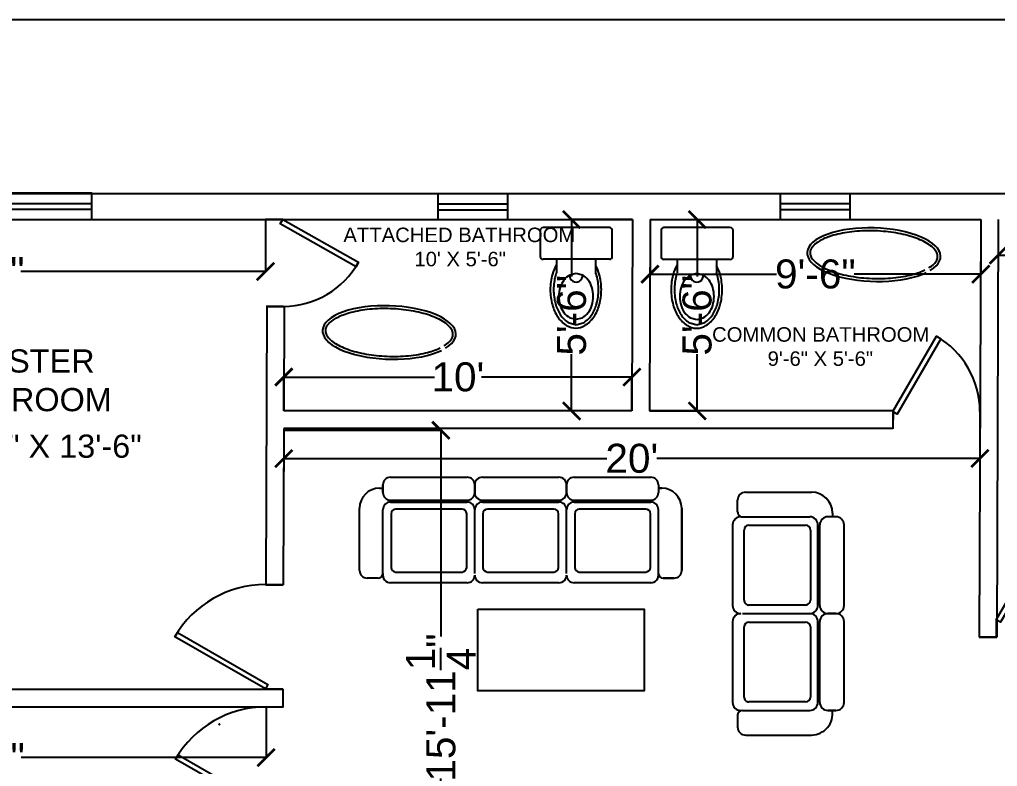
# Model space of a CAD drawing. Header units: inches. Extents: x -403 to 458, y -406 to 125.
# Drawn here: x -205.7 to 131.4, y -135.6 to 122 of the extents above; entities that cross this region are included whole.
import ezdxf

# ---------------------------------------------------------------- set-up
doc = ezdxf.new("R2010")
doc.units = ezdxf.units.IN
doc.header["$MEASUREMENT"] = 0
for name, color, linetype in [('1)walls', 7, 'Continuous'), ('2)doors', 220, 'Continuous'), ('3)windows', 70, 'Continuous'), ('4)dimensions', 141, 'Continuous'), ('5)furniture', 160, 'Continuous'), ('6)text', 50, 'Continuous')]:
    doc.layers.add(name, color=color, linetype=linetype)
doc.styles.add('DIM_FONT', font='SIMPLEX.shx', dxfattribs={"width": 0.8})
doc.styles.get("Standard").update_dxf_attribs({"font": 'arial.ttf'})
doc.dimstyles.get("Standard").update_dxf_attribs({"dimtxt": 10, "dimasz": 6, "dimexe": 0.18, "dimexo": 0.0625, "dimgap": 0.09, "dimtad": 0, "dimzin": 0, "dimdsep": 46, "dimlunit": 4, "dimtxsty": 'Standard', "dimblk": 'ARCHTICK', "dimcen": 0.09, "dimadec": 0, "dimazin": 0, "dimtfac": 1, "dimtofl": 0, "dimtmove": 0, "dimatfit": 3, "dimfxl": 1, "dimtolj": 1, "dimtzin": 0, "dimarcsym": 0})

# ---------------------------------------------------------------- blocks, each defined once
blk = doc.blocks.new('window 6')
at = {"layer": '2)doors'}
for p, q in [((-42.34, 10.5), (29.66, 10.5)), ((-42.34, 8.5), (29.66, 8.5))]:
    blk.add_line(p, q, dxfattribs=at)
at = {"layer": '3)windows'}
blk.add_lwpolyline([(-42.34, 5), (29.66, 5), (29.66, 14), (-42.34, 14)], close=True, dxfattribs=at)
blk = doc.blocks.new('ventilator')
at = {"layer": '2)doors'}
for p, q in [((-12, 5.5), (12, 5.5)), ((-12, 3.5), (12, 3.5))]:
    blk.add_line(p, q, dxfattribs=at)
at = {"layer": '3)windows'}
for p, q in [((-12, 0), (-12, 9)), ((12, 0), (12, 9))]:
    blk.add_line(p, q, dxfattribs=at)
blk = doc.blocks.new('*U11')
for p, q in [((0, 0), (0, -6)), ((36, 0), (36, -6))]:
    blk.add_line(p, q)
blk.add_lwpolyline([(0, 0), (18, 31.18), (19.52, 30.3), (1.52, -0.88)], close=True)
blk.add_arc((0, 0), 36, 0, 60)
blk = doc.blocks.new('*U12')
for p, q in [((0, 0), (0, -6)), ((30, 0), (30, -6))]:
    blk.add_line(p, q)
blk.add_lwpolyline([(0, 0), (15, 25.98), (16.52, 25.11), (1.52, -0.88)], close=True)
blk.add_arc((0, 0), 30, 0, 60)
blk = doc.blocks.new('*U13')
for p, q in [((0, 0), (0, -6)), ((30, 0), (30, -6))]:
    blk.add_line(p, q)
blk.add_lwpolyline([(0, 0), (15, 25.98), (16.52, 25.11), (1.52, -0.88)], close=True)
blk.add_arc((0, 0), 30, 0, 60)
blk = doc.blocks.new('*U7')
for p, q in [((0, 0), (0, -6)), ((36, 0), (36, -6))]:
    blk.add_line(p, q)
blk.add_lwpolyline([(0, 0), (18, 31.18), (19.52, 30.3), (1.52, -0.88)], close=True)
blk.add_arc((0, 0), 36, 0, 60)
blk = doc.blocks.new('_ArchTick')
at = {"color": 0, "linetype": 'ByBlock', "const_width": 0.15}
blk.add_lwpolyline([(-0.5, -0.5), (0.5, 0.5)], dxfattribs=at)
blk = doc.blocks.new('*D27')
at = {"layer": '4)dimensions', "color": 0, "lineweight": -2, "transparency": 16777216}
for p, q in [((-330.33, 52.98), (-330.33, 34.97)), ((-120.93, 52.99), (-120.93, 34.97)), ((-330.33, 35.15), (-246.07, 35.15)), ((-120.93, 35.15), (-205.19, 35.15))]:
    blk.add_line(p, q, dxfattribs=at)
at = {"layer": 'Defpoints', "color": 0, "transparency": 16777216}
for p in [(-330.33, 53.04), (-120.93, 53.05), (-120.93, 35.15)]:
    blk.add_point(p, dxfattribs=at)
at = {"layer": '4)dimensions', "color": 0, "lineweight": -2, "transparency": 16777216, "xscale": 6, "yscale": 6, "zscale": 6, "rotation": 180}
blk.add_blockref('_ArchTick', (-330.33, 35.15), dxfattribs=at)
at = {"layer": '4)dimensions', "color": 0, "lineweight": -2, "transparency": 16777216, "xscale": 6, "yscale": 6, "zscale": 6}
blk.add_blockref('_ArchTick', (-120.93, 35.15), dxfattribs=at)
at = {"layer": '4)dimensions', "color": 0, "transparency": 16777216, "insert": (-225.63, 35.15), "char_height": 10, "attachment_point": 5}
blk.add_mtext('\\A1;17\'-5{\\H1x;\\S1/2;}"', dxfattribs=at)
blk = doc.blocks.new('*D28')
at = {"layer": '4)dimensions', "color": 0, "lineweight": -2, "transparency": 16777216}
for p, q in [((5.57, 53.04), (-15.56, 53.04)), ((-15.38, 53.04), (-15.38, 33.42)), ((-15.38, -12.96), (-15.38, 6.66)), ((5.33, -12.96), (-15.56, -12.96))]:
    blk.add_line(p, q, dxfattribs=at)
at = {"layer": 'Defpoints', "color": 0, "transparency": 16777216}
for p in [(5.63, 53.04), (-15.38, -12.96), (5.4, -12.96)]:
    blk.add_point(p, dxfattribs=at)
at = {"layer": '4)dimensions', "color": 0, "lineweight": -2, "transparency": 16777216, "xscale": 6, "yscale": 6, "zscale": 6}
for p, rotation in [((-15.38, 53.04), 90), ((-15.38, -12.96), 270)]:
    blk.add_blockref('_ArchTick', p, dxfattribs=dict(at, rotation=rotation))
at = {"layer": '4)dimensions', "color": 0, "transparency": 16777216, "insert": (-15.38, 20.04), "char_height": 10, "attachment_point": 5, "rotation": 90}
blk.add_mtext('\\A1;5\'-6"', dxfattribs=at)
blk = doc.blocks.new('*D29')
at = {"layer": '4)dimensions', "color": 0, "lineweight": -2, "transparency": 16777216}
for p, q in [((-114.6, -12.89), (-114.6, -1.08)), ((-114.6, -1.26), (-62.71, -1.26)), ((5.4, -1.26), (-46.5, -1.26)), ((5.4, -12.89), (5.4, -1.08))]:
    blk.add_line(p, q, dxfattribs=at)
at = {"layer": 'Defpoints', "color": 0, "transparency": 16777216}
for p in [(5.4, -1.26), (-114.6, -12.96), (5.4, -12.96)]:
    blk.add_point(p, dxfattribs=at)
at = {"layer": '4)dimensions', "color": 0, "lineweight": -2, "transparency": 16777216, "xscale": 6, "yscale": 6, "zscale": 6, "rotation": 180}
blk.add_blockref('_ArchTick', (-114.6, -1.26), dxfattribs=at)
at = {"layer": '4)dimensions', "color": 0, "lineweight": -2, "transparency": 16777216, "xscale": 6, "yscale": 6, "zscale": 6}
blk.add_blockref('_ArchTick', (5.4, -1.26), dxfattribs=at)
at = {"layer": '4)dimensions', "color": 0, "transparency": 16777216, "insert": (-54.6, -1.26), "char_height": 10, "attachment_point": 5}
blk.add_mtext("\\A1;10'", dxfattribs=at)
blk = doc.blocks.new('*D30')
at = {"layer": '4)dimensions', "color": 0, "lineweight": -2, "transparency": 16777216}
for p, q in [((11.63, 52.98), (11.63, 34.05)), ((125.63, 52.98), (125.63, 34.05)), ((11.63, 34.23), (55.25, 34.23)), ((125.63, 34.23), (82.01, 34.23))]:
    blk.add_line(p, q, dxfattribs=at)
at = {"layer": 'Defpoints', "color": 0, "transparency": 16777216}
for p in [(11.63, 53.04), (125.63, 53.04), (125.63, 34.23)]:
    blk.add_point(p, dxfattribs=at)
at = {"layer": '4)dimensions', "color": 0, "lineweight": -2, "transparency": 16777216, "xscale": 6, "yscale": 6, "zscale": 6, "rotation": 180}
blk.add_blockref('_ArchTick', (11.63, 34.23), dxfattribs=at)
at = {"layer": '4)dimensions', "color": 0, "lineweight": -2, "transparency": 16777216, "xscale": 6, "yscale": 6, "zscale": 6}
blk.add_blockref('_ArchTick', (125.63, 34.23), dxfattribs=at)
at = {"layer": '4)dimensions', "color": 0, "transparency": 16777216, "insert": (68.63, 34.23), "char_height": 10, "attachment_point": 5}
blk.add_mtext('\\A1;9\'-6"', dxfattribs=at)
blk = doc.blocks.new('*D31')
at = {"layer": '4)dimensions', "color": 0, "lineweight": -2, "transparency": 16777216}
for p, q in [((11.69, 53.04), (28.07, 53.04)), ((27.89, 53.04), (27.89, 33.42)), ((27.89, -12.96), (27.89, 6.66)), ((11.46, -12.96), (28.07, -12.96))]:
    blk.add_line(p, q, dxfattribs=at)
at = {"layer": 'Defpoints', "color": 0, "transparency": 16777216}
for p in [(11.63, 53.04), (11.4, -12.96), (27.89, -12.96)]:
    blk.add_point(p, dxfattribs=at)
at = {"layer": '4)dimensions', "color": 0, "lineweight": -2, "transparency": 16777216, "xscale": 6, "yscale": 6, "zscale": 6}
for p, rotation in [((27.89, 53.04), 90), ((27.89, -12.96), 270)]:
    blk.add_blockref('_ArchTick', p, dxfattribs=dict(at, rotation=rotation))
at = {"layer": '4)dimensions', "color": 0, "transparency": 16777216, "insert": (27.89, 20.04), "char_height": 10, "attachment_point": 5, "rotation": 90}
blk.add_mtext('\\A1;5\'-6"', dxfattribs=at)
blk = doc.blocks.new('*D32')
at = {"layer": '4)dimensions', "color": 0, "lineweight": -2, "transparency": 16777216}
for p, q in [((-114.56, -19.64), (-60.29, -19.64)), ((-60.47, -19.64), (-60.47, -90.78)), ((-60.47, -210.87), (-60.47, -139.73)), ((-115.24, -210.87), (-60.29, -210.87))]:
    blk.add_line(p, q, dxfattribs=at)
at = {"layer": 'Defpoints', "color": 0, "transparency": 16777216}
for p in [(-114.62, -19.64), (-115.3, -210.87), (-60.47, -210.87)]:
    blk.add_point(p, dxfattribs=at)
at = {"layer": '4)dimensions', "color": 0, "lineweight": -2, "transparency": 16777216, "xscale": 6, "yscale": 6, "zscale": 6}
for p, rotation in [((-60.47, -19.64), 90), ((-60.47, -210.87), 270)]:
    blk.add_blockref('_ArchTick', p, dxfattribs=dict(at, rotation=rotation))
at = {"layer": '4)dimensions', "color": 0, "transparency": 16777216, "insert": (-60.47, -115.25), "char_height": 10, "attachment_point": 5, "rotation": 90}
blk.add_mtext('\\A1;15\'-11{\\H1x;\\S1/4;}"', dxfattribs=at)
blk = doc.blocks.new('*D33')
at = {"layer": '4)dimensions', "color": 0, "lineweight": -2, "transparency": 16777216}
for p, q in [((-114.62, -19.02), (-114.62, -29.53)), ((125.34, -19.24), (125.34, -29.53)), ((-114.62, -29.35), (-3.3, -29.35)), ((125.34, -29.35), (14.02, -29.35))]:
    blk.add_line(p, q, dxfattribs=at)
at = {"layer": 'Defpoints', "color": 0, "transparency": 16777216}
for p in [(-114.62, -18.96), (125.34, -19.18), (125.34, -29.35)]:
    blk.add_point(p, dxfattribs=at)
at = {"layer": '4)dimensions', "color": 0, "lineweight": -2, "transparency": 16777216, "xscale": 6, "yscale": 6, "zscale": 6, "rotation": 180}
blk.add_blockref('_ArchTick', (-114.62, -29.35), dxfattribs=at)
at = {"layer": '4)dimensions', "color": 0, "lineweight": -2, "transparency": 16777216, "xscale": 6, "yscale": 6, "zscale": 6}
blk.add_blockref('_ArchTick', (125.34, -29.35), dxfattribs=at)
at = {"layer": '4)dimensions', "color": 0, "transparency": 16777216, "insert": (5.36, -29.35), "char_height": 10, "attachment_point": 5}
blk.add_mtext("\\A1;20'", dxfattribs=at)
blk = doc.blocks.new('*D37')
at = {"layer": '4)dimensions', "color": 0, "lineweight": -2, "transparency": 16777216}
for p, q in [((-330.33, -115.02), (-330.33, -132.69)), ((-120.71, -115.1), (-120.71, -132.69)), ((-330.33, -132.51), (-245.97, -132.51)), ((-120.71, -132.51), (-205.08, -132.51))]:
    blk.add_line(p, q, dxfattribs=at)
at = {"layer": 'Defpoints', "color": 0, "transparency": 16777216}
for p in [(-330.33, -114.96), (-120.71, -115.04), (-120.71, -132.51)]:
    blk.add_point(p, dxfattribs=at)
at = {"layer": '4)dimensions', "color": 0, "lineweight": -2, "transparency": 16777216, "xscale": 6, "yscale": 6, "zscale": 6, "rotation": 180}
blk.add_blockref('_ArchTick', (-330.33, -132.51), dxfattribs=at)
at = {"layer": '4)dimensions', "color": 0, "lineweight": -2, "transparency": 16777216, "xscale": 6, "yscale": 6, "zscale": 6}
blk.add_blockref('_ArchTick', (-120.71, -132.51), dxfattribs=at)
at = {"layer": '4)dimensions', "color": 0, "transparency": 16777216, "insert": (-225.52, -132.51), "char_height": 10, "attachment_point": 5}
blk.add_mtext('\\A1;17\'-5{\\H1x;\\S1/2;}"', dxfattribs=at)
blk = doc.blocks.new('*D48')
at = {"layer": '4)dimensions', "color": 0, "lineweight": -2, "transparency": 16777216}
for p, q in [((131.63, 52.98), (131.63, 40.62)), ((323.63, 52.98), (323.63, 40.62)), ((131.63, 40.8), (219.53, 40.8)), ((323.63, 40.8), (235.74, 40.8))]:
    blk.add_line(p, q, dxfattribs=at)
at = {"layer": 'Defpoints', "color": 0, "transparency": 16777216}
for p in [(131.63, 53.04), (323.63, 53.04), (323.63, 40.8)]:
    blk.add_point(p, dxfattribs=at)
at = {"layer": '4)dimensions', "color": 0, "lineweight": -2, "transparency": 16777216, "xscale": 6, "yscale": 6, "zscale": 6, "rotation": 180}
blk.add_blockref('_ArchTick', (131.63, 40.8), dxfattribs=at)
at = {"layer": '4)dimensions', "color": 0, "lineweight": -2, "transparency": 16777216, "xscale": 6, "yscale": 6, "zscale": 6}
blk.add_blockref('_ArchTick', (323.63, 40.8), dxfattribs=at)
at = {"layer": '4)dimensions', "color": 0, "transparency": 16777216, "insert": (227.63, 40.8), "char_height": 10, "attachment_point": 5}
blk.add_mtext("\\A1;16'", dxfattribs=at)
blk = doc.blocks.new('A$C79766A75')
for p, q in [((0.4, 2), (0, 2)), ((0, 2), (0, 1.5)), ((0.4, 2), (0, 2)), ((0, 2), (0, 1.6)), ((0, 1.6), (0.4, 1.6)), ((0, 1.5), (0.4, 1.5)), ((0.1, 1.8), (0.4, 1.8)), ((0.2, 1.9), (0.2, 1.6)), ((0.4, 1.5), (0.4, 2)), ((0.4, 1.6), (0.4, 2)), ((0.4, 1.6), (0.4, 1.6)), ((2, 2), (0.4, 2)), ((0.4, 2), (0.4, 0)), ((2, 1.9), (0.4, 1.9)), ((1.1, 1.5), (0.5, 1.1)), ((0.5, 0.1), (0.5, 1.1)), ((1.9, 0), (0.5, 0)), ((1, 1.2), (1, 1.3)), ((1, 1.1), (1, 1.2)), ((1.9, 1.2), (1, 1.2)), ((1.2, 1.5), (1.1, 1.6)), ((1.1, 1.6), (1.1, 1.6)), ((1.1, 1.5), (1.9, 1.5)), ((1.2, 0.4), (1.1, 0.4)), ((1.1, 0.4), (1.1, 0.3)), ((1.1, 0.2), (1.2, 0.2)), ((1.2, 0.6), (1.3, 0.5)), ((1.3, 0.3), (1.2, 0.4)), ((1.2, 0.2), (1.3, 0.3)), ((1.3, 0.5), (1.3, 0.4)), ((1.3, 0.4), (1.3, 0.3)), ((1.3, 0.3), (1.4, 0.4)), ((1.3, 0.3), (1.4, 0.2)), ((1.3, 0.3), (1.3, 0.3)), ((1.4, 0.4), (1.4, 0.5)), ((1.6, 0.4), (1.4, 0.3)), ((1.4, 0.4), (1.4, 0.4)), ((1.4, 0.4), (1.4, 0.3)), ((1.4, 0.3), (1.4, 0.3)), ((1.4, 0.3), (1.4, 0.3)), ((1.4, 0.3), (1.4, 0.3)), ((1.4, 0.2), (1.4, 0.1)), ((1.6, 0.6), (1.6, 0.5)), ((1.6, 0.5), (1.6, 0.4)), ((1.6, 0.4), (1.7, 0.4)), ((1.6, 0.4), (1.6, 0.4)), ((1.6, 0.4), (1.7, 0.4)), ((1.6, 0.3), (1.6, 0.4)), ((1.6, 0.2), (1.6, 0.3)), ((1.7, 0.1), (1.6, 0.2)), ((1.7, 0.4), (1.8, 0.5)), ((1.7, 0.4), (1.8, 0.4)), ((1.9, 1.6), (1.8, 1.6)), ((1.8, 0.5), (1.8, 0.5)), ((1.8, 0.4), (1.9, 0.4)), ((1.9, 1.5), (1.9, 1.6)), ((1.9, 1.5), (1.9, 0)), ((1.9, 0.4), (1.9, 0.4)), ((2, 0), (2, 2)), ((2.4, 2), (2, 2)), ((2, 2), (2, 1.5)), ((2.4, 2), (2, 2)), ((2, 2), (2, 1.6)), ((2, 1.8), (2.3, 1.8)), ((2, 1.6), (2.4, 1.6)), ((2, 1.5), (2.4, 1.5)), ((2.2, 1.9), (2.2, 1.6)), ((2.4, 1.5), (2.4, 2)), ((2.4, 1.6), (2.4, 2)), ((0.4, 0), (2, 0))]:
    blk.add_line(p, q)
for centre in [(0.2, 1.8), (2.2, 1.8)]:
    blk.add_circle(centre, 0.126)
for centre, radius, start, end in [((0.5, 1.9), 0.0289, 239.34875, 274.30254), ((0.5, 1.9), 0.0251, 274.30254, 291.7883), ((0.5, 1.9), 0.00342, 291.7883, 340.43603), ((0.5, 1.9), 0.00232, 340.43603, 101.89306), ((0.5, 1.9), 0.00428, 201.9904, 281.89306), ((0.5, 1.9), 0.0156, 158.57902, 201.9904), ((0.5, 1.9), 0.0328, 338.57902, 8.13348), ((0.3, 1.8), 0.246, 8.13348, 12.10946), ((0.7, 1.9), 0.198, 187.6809, 192.10946), ((1.4, 1.9), 0.913, 183.36875, 187.6809), ((1.2, 1.8), 0.679, 178.36691, 183.36875), ((1.9, 1.6), 1.37, 176.94504, 178.36691), ((14.2, 0.8), 13.6, 176.49514, 176.94504), ((0.9, 1.5), 0.321, 170.00164, 176.49514), ((0.5, 1.5), 0.0193, 350.00164, 16.69777), ((0.5, 1.5), 0.00132, 16.69777, 97.12039), ((0.6, 1.4), 0.0875, 97.12039, 106.22115), ((0.6, 1.5), 0.0767, 106.22115, 117.28412), ((0, 2.8), 1.84, 285.93519, 287.73639), ((0.4, 1.7), 0.657, 282.92554, 285.93519), ((0.5, 0.1), 0.05, 180, 270), ((0.6, 0.4), 1.49, 88.09211, 90.57574), ((0.5, 1.1), 0.821, 84.74081, 88.09211), ((0.5, 1.9), 0.0539, 59.34875, 84.74081), ((0.6, 2), 0.0992, 254.06476, 274.21588), ((0.7, 2), 0.0992, 233.91364, 254.06476), ((0.6, 1.6), 0.0453, 282.86904, 297.28412), ((0.6, 1.7), 0.146, 273.57397, 282.86904), ((0.6, 2.7), 1.16, 270.28654, 273.57397), ((-0.2, 5.1), 4.06, 280.72756, 282.92554), ((0.8, 1), 0.873, 90.57574, 94.80185), ((0.8, 2.1), 0.234, 242.76041, 249.13972), ((0.7, 1.9), 0.0768, 231.61143, 242.76041), ((1, 2.2), 0.392, 226.18849, 231.61143), ((0.9, 2), 0.225, 219.03494, 226.18849), ((0.7, 1.9), 0.0992, 216.17665, 233.91364), ((0.8, 1.9), 0.0992, 198.43965, 216.17665), ((0.8, 1.9), 0.0493, 208.31676, 219.03494), ((0.8, 7.3), 5.72, 269.02962, 270.28654), ((0.7, 1.2), 0.0581, 262.26962, 280.72756), ((0.8, 1.3), 0.194, 256.8096, 262.26962), ((0.8, 0.8), 1.05, 83.9133, 90), ((0.8, 1.4), 0.529, 79.81012, 83.9133), ((0.8, 2.1), 0.152, 259.81012, 267.46141), ((0.8, 2.2), 0.29, 267.46141, 274.80185), ((0.9, 1.9), 0.2, 203.00277, 208.31676), ((0.9, 4.9), 3.36, 267.39037, 269.02962), ((0.2, -1.3), 2.52, 76.8096, 78.32586), ((0.4, -1.4), 2.59, 78.32586, 80.50498), ((1, 2.8), 1.22, 265.38242, 267.39037), ((0.9, 0.1), 1.4, 85.38242, 87.25094), ((0.4, -2.6), 3.78, 80.50498, 82.308), ((1.1, 1.7), 0.242, 97.54685, 105.74398), ((1, 1.2), 0.683, 90, 97.54685), ((0.8, 0.8), 0.739, 70.57202, 72.80178), ((0.8, 0.9), 0.739, 68.34226, 70.57202), ((0.7, 0.9), 0.739, 66.51559, 68.34226), ((0.7, 0.9), 0.739, 64.68893, 66.51559), ((0.7, 1.6), 0.375, 320.35546, 339.85116), ((1, 1.3), 0.23, 87.25094, 101.55856), ((1, 1.7), 0.146, 263.56595, 281.55856), ((0.9, 1.4), 0.18, 339.85116, 8.13558), ((1, 0.3), 0.0058, 185.35724, 242.70414), ((1.1, 0.3), 0.0168, 134.90453, 185.35724), ((1, 0.3), 0.0755, 314.90453, 338.0627), ((1.1, 0.3), 0.0509, 242.70414, 261.35565), ((1.2, 1.9), 0.0342, 94.40021, 153.41948), ((1.2, 2), 0.0904, 258.72762, 270), ((1.1, 2.1), 0.161, 270, 278.43719), ((1, 2.2), 0.305, 278.43719, 285.74398), ((1.6, 1.9), 0.492, 180, 186.23236), ((2, 1.6), 0.882, 167.80162, 170.31563), ((1.3, 1.8), 0.204, 170.31563, 180), ((1.1, 1.6), 0.0677, 357.33512, 14.04519), ((0.5, 1.8), 0.659, 351.99495, 357.33512), ((0.8, 1.8), 0.317, 347.80162, 351.99495), ((1.1, 1.7), 0.12, 252.61359, 263.56595), ((1.1, 1.3), 0.23, 72.61359, 80.5159), ((1.1, 1.3), 0.271, 80.5159, 85.91706), ((1, 0.7), 0.194, 320.29953, 329.09437), ((3, -0.1), 2, 162.1604, 164.73746), ((1.3, 0.4), 0.197, 153.92651, 162.1604), ((1.2, 0.5), 0.081, 140.29953, 153.92651), ((0.9, 0.4), 0.18, 339.22273, 343.68776), ((0.6, 0.5), 0.545, 343.68776, 346.159), ((2.7, 0), 1.65, 164.73746, 166.159), ((-1.4, 1.3), 2.66, 338.0627, 339.22273), ((1, -0.4), 0.624, 66.9038, 73.64725), ((1, -0.2), 0.43, 73.64725, 81.77066), ((1.1, 0.2), 0.063, 81.77066, 97.784), ((1.1, 0.3), 0.0599, 261.35565, 277.784), ((1.2, 1.9), 0.0131, 153.41948, 258.72762), ((1.3, 1.9), 0.0289, 239.34875, 274.30254), ((1.2, 1.9), 0.0251, 274.30254, 291.7883), ((1.2, 1.9), 0.00342, 291.7883, 340.43603), ((1.2, 1.9), 0.00232, 340.43603, 101.89306), ((1.2, 1.9), 0.00428, 201.9904, 281.89306), ((1.3, 1.9), 0.0156, 158.57902, 201.9904), ((1.2, 1.9), 0.0328, 338.57902, 8.13348), ((1, 1.8), 0.246, 8.13348, 12.10946), ((1.4, 1.9), 0.198, 187.6809, 192.10946), ((2.2, 1.9), 0.913, 183.36875, 187.6809), ((14.9, 0.8), 13.6, 176.49514, 176.94504), ((1.6, 1.5), 0.321, 170.00164, 176.49514), ((1.2, 1.5), 0.000917, 85.91706, 194.04494), ((1.2, 1.5), 0.0193, 350.00164, 16.69777), ((1.2, 1.5), 0.00132, 16.69777, 97.12039), ((1.3, 1.4), 0.0875, 97.12039, 106.22115), ((0.9, 0.7), 0.352, 329.09437, 333.18207), ((1.1, 0.6), 0.0393, 333.18207, 345.42909), ((1.2, 0.6), 0.0153, 345.42909, 2.72862), ((1.1, 0.6), 0.0771, 2.72862, 10.40739), ((1.2, 0.6), 0.0142, 10.40739, 53.42082), ((1.2, 0.6), 0.0063, 166.71916, 233.42082), ((1.2, 0.6), 0.00443, 93.94836, 166.71916), ((1.2, 0.6), 0.0352, 69.65479, 93.94836), ((1.2, 0.6), 0.0601, 51.41461, 69.65479), ((1.3, 0.7), 0.0792, 231.41461, 247.29308), ((1.5, 1.4), 0.837, 247.29308, 249.87133), ((-1.1, -5.2), 5.84, 66.54766, 66.9038), ((1.3, 0.4), 1.49, 88.09211, 90.57574), ((1.3, 1.1), 0.821, 84.74081, 88.09211), ((1.3, 1.9), 0.0539, 59.34875, 84.74081), ((1.3, 2), 0.0992, 254.06476, 274.21588), ((1.4, 2), 0.0992, 233.91364, 254.06476), ((1.9, 1.8), 0.679, 178.36691, 183.36875), ((2.6, 1.6), 1.37, 176.94504, 178.36691), ((0.9, 2.2), 0.729, 302.13498, 305.82629), ((1.2, 1.9), 0.313, 296.49848, 302.13498), ((1.3, 1.5), 0.0767, 106.22115, 117.28412), ((1.3, 1.6), 0.0453, 282.86904, 297.28412), ((1.3, 1.7), 0.146, 273.57397, 282.86904), ((1.3, 2.7), 1.16, 270.28654, 273.57397), ((3, 5.4), 5.09, 249.87133, 250.91638), ((2.4, 3.5), 3.15, 250.91638, 253.39153), ((1.4, 0.2), 0.0231, 107.18674, 157.76452), ((0.2, -2.7), 3.1, 67.10564, 67.98123), ((2.1, 2), 2.02, 246.89602, 247.98123), ((3.7, 5.8), 6.1, 246.54766, 246.89602), ((1.3, 0.2), 0.00467, 287.18674, 70.62007), ((1.3, 0.2), 0.0092, 70.62007, 94.25932), ((1.5, 1), 0.873, 90.57574, 94.80185), ((1.4, 1.9), 0.0992, 216.17665, 233.91364), ((1.5, 1.9), 0.0992, 198.43965, 216.17665), ((1.5, 2.1), 0.234, 242.76041, 249.13972), ((1.4, 1.9), 0.0768, 231.61143, 242.76041), ((1.7, 2.2), 0.392, 226.18849, 231.61143), ((1.6, 2), 0.225, 219.03494, 226.18849), ((0.8, 2.9), 1.43, 294.32653, 296.49848), ((1.2, 2.1), 0.507, 290.67428, 294.32653), ((1.4, 1.7), 0.058, 274.08277, 290.67428), ((1.5, 7.3), 5.72, 269.02962, 270.28654), ((2.8, -0.3), 1.57, 150.06403, 152.91165), ((1.2, 0.5), 0.214, 330.06403, 337.76452), ((1.4, 0.2), 0.0774, 317.91833, 328.50231), ((1.4, 0.3), 0.034, 262.01776, 274.25932), ((1.4, 0.4), 0.195, 255.1193, 262.01776), ((1.4, 0.1), 0.179, 75.1193, 82.32164), ((1.4, 0.2), 0.0712, 82.32164, 94.51184), ((1.4, 0.3), 0.0663, 261.87843, 274.51184), ((1.5, 0.3), 0.117, 248.99565, 261.87843), ((1.3, 0.3), 0.218, 311.61098, 317.91833), ((1, 0.6), 0.66, 310.61218, 311.61098), ((1.7, -0.2), 0.383, 130.61218, 131.92462), ((1.4, 0.1), 0.0452, 131.92462, 138.52329), ((1.4, 0.2), 0.0697, 313.2095, 318.52329), ((1.4, 0.1), 0.0127, 181.15039, 313.2095), ((1.4, 0.1), 0.0359, 1.15039, 67.10564), ((1.5, 1.4), 0.529, 79.81012, 83.9133), ((1.5, 2.1), 0.152, 259.81012, 267.46141), ((1.5, 2.2), 0.29, 267.46141, 274.80185), ((1.5, 1.9), 0.0493, 208.31676, 219.03494), ((1.6, 1.9), 0.2, 203.00277, 208.31676), ((1.5, 1.9), 0.272, 266.4448, 274.08277), ((1.6, 4.9), 3.36, 267.39037, 269.02962), ((1.6, 0.6), 0.0452, 127.52874, 134.1274), ((1.8, 0.3), 0.383, 126.2163, 127.52874), ((1.1, 1.1), 0.66, 306.2163, 307.21509), ((1.4, 0.8), 0.218, 307.21509, 313.52244), ((1.5, 0.6), 0.0774, 313.52244, 324.10643), ((1.5, 0.6), 0.0226, 324.10643, 8.04918), ((1.5, 0.6), 0.0458, 157.58378, 188.04918), ((1.5, 0.6), 0.117, 253.39153, 259.26338), ((2.4, 0.1), 1.01, 154.94715, 157.58378), ((3, -0.3), 1.69, 152.91165, 154.94715), ((2.4, -0.1), 1.01, 160.65521, 161.97966), ((1.5, 0.2), 0.0458, 161.97966, 192.44506), ((1.4, 0.2), 0.0226, 328.50231, 12.44506), ((2.7, 3.1), 3.15, 246.5205, 248.99565), ((1.6, 0.8), 1.05, 83.9133, 90), ((1.7, 2.8), 1.22, 265.38242, 267.39037), ((1.6, 0.1), 1.4, 85.38242, 87.25094), ((1.5, 0.7), 0.0697, 308.81361, 314.1274), ((2.6, 2.4), 2.02, 242.50014, 243.58535), ((0.2, -2.2), 3.1, 62.70976, 63.58535), ((1.6, 0.6), 0.0359, 356.75451, 62.70976), ((1.6, 0.6), 0.0127, 176.75451, 308.81361), ((3.7, 4.8), 5.09, 245.47545, 246.5205), ((1.8, 1.2), 0.683, 90, 97.54685), ((1.5, 0.8), 0.739, 70.57202, 72.80178), ((1.5, 0.9), 0.739, 68.34226, 70.57202), ((1.4, 0.9), 0.739, 66.51559, 68.34226), ((1.4, 0.9), 0.739, 64.68893, 66.51559), ((1.7, 1.3), 0.23, 87.25094, 101.55856), ((1.8, 1.7), 0.146, 263.56595, 281.55856), ((1.5, -0.1), 0.624, 62.50792, 69.25137), ((-1, -4.6), 5.84, 62.15178, 62.50792), ((4.5, 5.9), 6.1, 242.15178, 242.50014), ((2.1, 0.9), 0.837, 242.8972, 245.47545), ((1.8, 0.2), 0.0792, 227.01873, 242.8972), ((1.7, 0), 0.0601, 47.01873, 65.25891), ((1.7, 0.1), 0.0352, 65.25891, 89.55248), ((1.7, 0.1), 0.0142, 6.01151, 49.02494), ((1.7, 0.1), 0.0771, 358.33274, 6.01151), ((1.7, 0.1), 0.0153, 341.03321, 358.33274), ((1.7, 0.1), 0.0393, 328.78619, 341.03321), ((1.9, 1.9), 0.0342, 94.40021, 153.41948), ((1.8, 2.1), 0.161, 270, 278.43719), ((1.7, 2.2), 0.305, 278.43719, 285.74398), ((1.8, 1.7), 0.242, 97.54685, 105.74398), ((2.3, 1.9), 0.492, 180, 186.23236), ((1.8, 2), 0.14, 297.20359, 314.90238), ((1.8, 1.9), 0.0899, 306.26407, 318.55709), ((2.7, 1.6), 0.882, 167.80162, 170.31563), ((2.1, 1.8), 0.204, 170.31563, 180), ((1.6, 1.8), 0.14, 343.48502, 354.36887), ((1.7, 1.9), 0.14, 332.60117, 343.48502), ((1.7, 1.9), 0.14, 314.90238, 332.60117), ((1.7, 1.8), 0.0915, 0, 14.68511), ((1.8, 1.8), 0.0562, 341.2201, 0), ((1.6, 1.9), 0.206, 338.18508, 341.2201), ((1.7, 1.9), 0.151, 334.64488, 338.18508), ((1.8, 1.9), 0.0526, 318.55709, 334.64488), ((1.8, 1.6), 0.0677, 357.33512, 14.04519), ((1.2, 1.8), 0.659, 351.99495, 357.33512), ((1.5, 1.8), 0.317, 347.80162, 351.99495), ((1.8, 1.7), 0.12, 252.61359, 263.56595), ((1.8, 1.3), 0.23, 72.61359, 80.5159), ((1.8, 1.3), 0.271, 80.5159, 85.91706), ((1.7, 0.1), 0.43, 69.25137, 77.37478), ((3.7, -0.5), 2, 157.76452, 160.34158), ((3.4, -0.2), 1.65, 160.34158, 161.76311), ((1.6, 0.3), 0.194, 315.90365, 324.69849), ((1.9, 0.1), 0.081, 135.90365, 149.53063), ((2, 0.1), 0.197, 149.53063, 157.76452), ((1.8, 0.1), 0.00443, 89.55248, 162.32327), ((1.8, 0.1), 0.0063, 162.32327, 229.02494), ((1.5, 0.3), 0.352, 324.69849, 328.78619), ((1.9, 1.9), 0.0131, 153.41948, 258.72762), ((1.9, 2), 0.0904, 258.72762, 270), ((1.9, 1.5), 0.02, 0, 90), ((1.9, 1.5), 0.000917, 85.91706, 194.04494), ((1.9, 1.3), 0.02, 270, 0), ((1.9, 0.4), 0.0168, 130.50865, 180.96136), ((1.9, 0.5), 0.0058, 180.96136, 238.30826), ((1.9, 0.5), 0.0509, 238.30826, 256.95977), ((1.9, 0.5), 0.0599, 256.95977, 273.38812), ((1.9, 0.4), 0.063, 77.37478, 93.38812), ((1.3, 0.5), 0.545, 339.29188, 341.76311), ((1.7, 0.4), 0.18, 334.82685, 339.29188), ((-0.5, 1.5), 2.66, 333.66682, 334.82685), ((1.8, 0.5), 0.0755, 310.50865, 333.66682), ((1.9, 0), 0.02, 270, 0)]:
    blk.add_arc(centre, radius, start, end)
at = {"style": 'DIM_FONT', "text_generation_flag": 4, "width": 0.8, "flags": 9}
for tag in ['YSIZE', 'XSIZE']:
    blk.add_attdef(tag, (2, 2), '', height=0.0005, rotation=180, dxfattribs=at)
blk = doc.blocks.new('A$C243830B6')
for p, q in [((0.7024, 0.6896), (0.2024, 0.6896)), ((1.3021, 0.6896), (0.8021, 0.6896)), ((0.13, 0.618), (0.15, 0.618)), ((0.1524, 0.6396), (0.1524, 0.5896)), ((0.7521, 0.6396), (0.7521, 0.5896)), ((0.7524, 0.5896), (0.7524, 0.6396)), ((1.3521, 0.6396), (1.3521, 0.5896)), ((1.3524, 0.5896), (1.3524, 0.6396)), ((0, 0.0808), (0, 0.488)), ((0.7024, 0.5396), (0.2024, 0.5396)), ((0.7021, 0.5276), (0.2024, 0.5276)), ((1.3021, 0.5396), (0.8021, 0.5396)), ((1.3018, 0.5276), (0.8021, 0.5276)), ((1.5043, 0.0808), (1.5043, 0.488)), ((0.1524, 0.0608), (0.1524, 0.4776)), ((0.2048, 0.1005), (0.2048, 0.4515)), ((0.2348, 0.4815), (0.6691, 0.4815)), ((0.6991, 0.4515), (0.6991, 0.1005)), ((0.7521, 0.0608), (0.7521, 0.4776)), ((0.7521, 0.0608), (0.7521, 0.4776)), ((0.8045, 0.1005), (0.8045, 0.4515)), ((0.8345, 0.4815), (1.2688, 0.4815)), ((1.2988, 0.4515), (1.2988, 0.1005)), ((1.3518, 0.0608), (1.3518, 0.4776)), ((1.3521, 0.0608), (1.3521, 0.4776)), ((1.3521, 0.0608), (1.3521, 0.4776)), ((0.6691, 0.0705), (0.2348, 0.0705)), ((1.2688, 0.0705), (0.8345, 0.0705)), ((0.1224, 0.0308), (0.05, 0.0308)), ((0.2024, 0), (0.7021, 0)), ((0.8021, 0), (1.3018, 0)), ((1.382, 0.0308), (1.4543, 0.0308))]:
    blk.add_line(p, q)
for centre, radius, start, end in [((0.2024, 0.6396), 0.05, 90, 180), ((0.7024, 0.6396), 0.05, 0, 90), ((0.8021, 0.6396), 0.05, 90, 180), ((1.3021, 0.6396), 0.05, 0, 90), ((0.13, 0.488), 0.13, 90, 180), ((1.3743, 0.488), 0.13, 0, 99.86144), ((0.2024, 0.5896), 0.05, 180, 270), ((0.7024, 0.5896), 0.05, 270, 0), ((0.8021, 0.5896), 0.05, 180, 270), ((1.3021, 0.5896), 0.05, 270, 0), ((0.2024, 0.4776), 0.05, 90, 180), ((0.7021, 0.4776), 0.05, 0, 90), ((0.8021, 0.4776), 0.05, 90, 180), ((1.3018, 0.4776), 0.05, 0, 90), ((0.2348, 0.4515), 0.03, 90, 180), ((0.6691, 0.4515), 0.03, 0, 90), ((0.8345, 0.4515), 0.03, 90, 180), ((1.2688, 0.4515), 0.03, 0, 90), ((0.05, 0.0808), 0.05, 180, 270), ((0.1224, 0.0608), 0.03, 270, 0), ((0.2348, 0.1005), 0.03, 180, 270), ((0.6691, 0.1005), 0.03, 270, 0), ((0.8345, 0.1005), 0.03, 180, 270), ((1.2688, 0.1005), 0.03, 270, 0), ((1.382, 0.0608), 0.03, 180, 270), ((1.4543, 0.0808), 0.05, 270, 0), ((0.2024, 0.05), 0.05, 180, 270), ((0.7021, 0.05), 0.05, 270, 0), ((0.8021, 0.05), 0.05, 180, 270), ((1.3018, 0.05), 0.05, 270, 0)]:
    blk.add_arc(centre, radius, start, end)
blk = doc.blocks.new('A$C0E9251F2')
for p, q in [((0.1523, 0.5896), (0.1523, 0.6396)), ((0.1524, 0.618), (0.1523, 0.6396)), ((0.1523, 0.6396), (0.1523, 0.618)), ((0.1524, 0.6396), (0.1524, 0.5896)), ((0.2023, 0.6896), (0.7023, 0.6896)), ((0.2023, 0.6896), (0.7023, 0.6896)), ((0.752, 0.5896), (0.752, 0.6396)), ((0.7523, 0.6396), (0.7523, 0.5896)), ((0.8023, 0.6896), (1.3023, 0.6896)), ((0.8023, 0.6896), (1.3023, 0.6896)), ((1.352, 0.5896), (1.352, 0.6396)), ((1.3523, 0.6396), (1.3523, 0.5896)), ((1.402, 0.6896), (1.902, 0.6896)), ((1.402, 0.6896), (1.902, 0.6896)), ((1.952, 0.6396), (1.952, 0.5896)), ((1.952, 0.6396), (1.952, 0.618)), ((0.13, 0.618), (0.15, 0.618)), ((0.13, 0.618), (0.1524, 0.618)), ((1.952, 0.618), (1.9743, 0.618)), ((1.9743, 0.618), (1.9543, 0.618)), ((0.2023, 0.5396), (0.7023, 0.5396)), ((0.2025, 0.5276), (0.7023, 0.5276)), ((0.8023, 0.5396), (1.3023, 0.5396)), ((0.8025, 0.5276), (1.3023, 0.5276)), ((1.402, 0.5396), (1.902, 0.5396)), ((1.4023, 0.5276), (1.902, 0.5276)), ((0, 0.0808), (0, 0.488)), ((0, 0.0808), (0, 0.488)), ((0.1524, 0.0608), (0.1524, 0.4776)), ((0.1525, 0.0608), (0.1525, 0.4776)), ((0.2055, 0.4515), (0.2055, 0.1005)), ((0.6698, 0.4815), (0.2355, 0.4815)), ((0.6998, 0.1005), (0.6998, 0.4515)), ((0.7523, 0.0608), (0.7523, 0.4776)), ((0.7523, 0.0608), (0.7523, 0.4776)), ((0.8055, 0.4515), (0.8055, 0.1005)), ((1.2698, 0.4815), (0.8355, 0.4815)), ((1.2998, 0.1005), (1.2998, 0.4515)), ((1.3523, 0.0608), (1.3523, 0.4776)), ((1.3523, 0.0608), (1.3523, 0.4776)), ((1.4053, 0.4515), (1.4053, 0.1005)), ((1.8696, 0.4815), (1.4353, 0.4815)), ((1.8996, 0.1005), (1.8996, 0.4515)), ((1.952, 0.0608), (1.952, 0.4776)), ((2.1043, 0.0808), (2.1043, 0.488)), ((2.1043, 0.488), (2.1043, 0.0808)), ((0.2355, 0.0705), (0.6698, 0.0705)), ((0.8355, 0.0705), (1.2698, 0.0705)), ((1.4353, 0.0705), (1.8696, 0.0705)), ((0.1224, 0.0308), (0.05, 0.0308)), ((0.1224, 0.0308), (0.05, 0.0308)), ((1.982, 0.0308), (2.0543, 0.0308)), ((2.0543, 0.0308), (1.982, 0.0308)), ((0.7023, 0), (0.2025, 0)), ((0.7023, 0), (0.2025, 0)), ((1.3023, 0), (0.8025, 0)), ((1.3023, 0), (0.8025, 0)), ((1.902, 0), (1.4023, 0)), ((1.902, 0), (1.4023, 0))]:
    blk.add_line(p, q)
for centre, radius, start, end in [((0.2023, 0.6396), 0.05, 90, 180), ((0.2023, 0.6396), 0.05, 90, 180), ((0.7023, 0.6396), 0.05, 0, 90), ((0.7023, 0.6396), 0.05, 0, 90), ((0.8023, 0.6396), 0.05, 90, 180), ((0.8023, 0.6396), 0.05, 90, 180), ((1.3023, 0.6396), 0.05, 0, 90), ((1.3023, 0.6396), 0.05, 0, 90), ((1.402, 0.6396), 0.05, 90, 180), ((1.4018, 0.6401), 0.0495, 89.78056, 180.52978), ((1.902, 0.6396), 0.05, 0, 90), ((1.902, 0.6396), 0.05, 0, 90), ((0.13, 0.488), 0.13, 90, 180), ((0.13, 0.488), 0.13, 90, 180), ((0.2023, 0.5896), 0.05, 180, 270), ((0.7023, 0.5896), 0.05, 270, 0), ((0.8023, 0.5896), 0.05, 180, 270), ((1.3023, 0.5896), 0.05, 270, 0), ((1.402, 0.5896), 0.05, 180, 270), ((1.902, 0.5896), 0.05, 270, 0), ((1.9743, 0.488), 0.13, 0, 90), ((1.9743, 0.488), 0.13, 0, 90), ((0.2025, 0.4776), 0.05, 90, 180), ((0.7023, 0.4776), 0.05, 0, 90), ((0.8025, 0.4776), 0.05, 90, 180), ((1.3023, 0.4776), 0.05, 0, 90), ((1.4023, 0.4776), 0.05, 90, 180), ((1.902, 0.4776), 0.05, 0, 90), ((0.2355, 0.4515), 0.03, 90, 180), ((0.6698, 0.4515), 0.03, 0, 90), ((0.8355, 0.4515), 0.03, 90, 180), ((1.2698, 0.4515), 0.03, 0, 90), ((1.4353, 0.4515), 0.03, 90, 180), ((1.8696, 0.4515), 0.03, 0, 90), ((0.05, 0.0808), 0.05, 180, 270), ((0.05, 0.0808), 0.05, 180, 270), ((0.2355, 0.1005), 0.03, 180, 270), ((0.6698, 0.1005), 0.03, 270, 0), ((0.8355, 0.1005), 0.03, 180, 270), ((1.2698, 0.1005), 0.03, 270, 0), ((1.4353, 0.1005), 0.03, 180, 270), ((1.8696, 0.1005), 0.03, 270, 0), ((2.0543, 0.0808), 0.05, 270, 0), ((2.0543, 0.0808), 0.05, 270, 0), ((0.1224, 0.0608), 0.03, 270, 0), ((0.1224, 0.0608), 0.03, 270, 0), ((0.2032, 0.0517), 0.0517, 169.87446, 269.22898), ((0.2025, 0.05), 0.05, 180, 270), ((0.7023, 0.05), 0.05, 270, 0), ((0.7023, 0.05), 0.05, 270, 0), ((0.8027, 0.0505), 0.0505, 180.52693, 269.78174), ((0.8025, 0.05), 0.05, 180, 270), ((1.3023, 0.05), 0.05, 270, 0), ((1.3023, 0.05), 0.05, 270, 0), ((1.4023, 0.05), 0.05, 180, 270), ((1.4023, 0.05), 0.05, 180, 270), ((1.9014, 0.0514), 0.0515, 270.66733, 10.43499), ((1.902, 0.05), 0.05, 270, 0), ((1.982, 0.0608), 0.03, 180, 270), ((1.982, 0.0608), 0.03, 180, 270)]:
    blk.add_arc(centre, radius, start, end)
blk = doc.blocks.new('A$C44022395')
for p, q in [((0, 0.6877), (0, 0.5044)), ((0.4866, 0.7077), (0.02, 0.7077)), ((0.5066, 0.5044), (0.5066, 0.6877)), ((0.4866, 0.4844), (0.02, 0.4844)), ((0.1134, 0.4844), (0.1134, 0.389)), ((0.3892, 0.4844), (0.3892, 0.3908)), ((0.2517, 0.3846), (0.2074, 0.3731)), ((0.2959, 0.3731), (0.2517, 0.3846)), ((0.2074, 0.0734), (0.2517, 0.0619)), ((0.2517, 0.0619), (0.2959, 0.0734)), ((0.1955, 0.0404), (0.2517, 0.0238)), ((0.2517, 0.0238), (0.3078, 0.0404))]:
    blk.add_line(p, q)
for centre, radius, start, end in [((0.02, 0.6877), 0.02, 90, 180), ((0.4866, 0.6877), 0.02, 0, 90), ((0.02, 0.5044), 0.02, 180, 270), ((0.4866, 0.5044), 0.02, 270, 0), ((0.3656, 0.3016), 0.291, 150.44828, 164.65198), ((0.1344, 0.3016), 0.291, 15.34802, 28.50584), ((0.4778, 0.2708), 0.4073, 164.65198, 180), ((0.4797, 0.2708), 0.3857, 165.1916, 180), ((0.3673, 0.3006), 0.2695, 161.33585, 165.1916), ((0.2702, 0.2595), 0.1299, 118.95801, 143.18315), ((0.2518, 0.3688), 0.0451, 174.40431, 5.59569), ((0.2331, 0.2595), 0.1299, 36.81685, 61.04199), ((0.136, 0.3006), 0.2695, 14.8084, 19.66062), ((0.0236, 0.2708), 0.3857, 0, 14.8084), ((0.0221, 0.2708), 0.4073, 0, 15.34802), ((0.3457, 0.2233), 0.2148, 162.77336, 180), ((0.2995, 0.2376), 0.1665, 143.18315, 162.77336), ((0.2038, 0.2376), 0.1665, 17.22664, 36.81685), ((0.1576, 0.2233), 0.2148, 0, 17.22664), ((0.4778, 0.2708), 0.4073, 180, 195.34802), ((0.4797, 0.2708), 0.3857, 180, 194.8084), ((0.3457, 0.2233), 0.2148, 180, 197.22664), ((0.1576, 0.2233), 0.2148, 342.77336, 0), ((0.0236, 0.2708), 0.3857, 345.1916, 0), ((0.0221, 0.2708), 0.4073, 344.65198, 0), ((0.3656, 0.24), 0.291, 195.34802, 213.52963), ((0.3673, 0.2411), 0.2695, 194.8084, 212.5477), ((0.2995, 0.2089), 0.1665, 197.22664, 216.81685), ((0.2038, 0.2089), 0.1665, 323.18315, 342.77336), ((0.136, 0.2411), 0.2695, 327.4523, 345.1916), ((0.1344, 0.24), 0.291, 326.47037, 344.65198), ((0.2947, 0.193), 0.2059, 213.52963, 237.99025), ((0.2963, 0.1958), 0.1852, 212.5477, 237.01674), ((0.2702, 0.187), 0.1299, 216.81685, 241.04199), ((0.2331, 0.187), 0.1299, 298.95801, 323.18315), ((0.207, 0.1958), 0.1852, 302.98326, 327.4523), ((0.2053, 0.193), 0.2059, 302.00975, 326.47037), ((0.25, 0.1215), 0.1215, 237.99025, 270), ((0.25, 0.1215), 0.1215, 270, 302.00975)]:
    blk.add_arc(centre, radius, start, end)
blk = doc.blocks.new('bathtub')
at = {"layer": '5)furniture'}
blk.add_ellipse((-0.74, 7.61), major_axis=(-22.98, 0.72), ratio=0.401005, start_param=2.591589, end_param=8.770821, dxfattribs=at)
blk.add_open_spline([(18.18, 3.03), (18.88, 3.46), (19.47, 3.92), (20.39, 4.82), (20.72, 5.28), (21.14, 6.15), (21.24, 6.56), (21.24, 7.4), (21.15, 7.83), (20.74, 8.73), (20.41, 9.21), (19.51, 10.17), (18.92, 10.66), (17.52, 11.61), (16.7, 12.06), (14.17, 13.23), (12.26, 13.89), (8.05, 14.94), (5.74, 15.33), (0.97, 15.81), (-1.49, 15.9), (-6.29, 15.76), (-8.63, 15.53), (-12.95, 14.78), (-14.93, 14.26), (-17.97, 13.13), (-19.14, 12.54), (-20.81, 11.43), (-21.4, 10.92), (-22.17, 9.99), (-22.41, 9.57), (-22.69, 8.77), (-22.74, 8.39), (-22.68, 7.6), (-22.56, 7.2), (-22.12, 6.34), (-21.8, 5.89), (-20.92, 4.99), (-20.37, 4.54), (-18.48, 3.26), (-16.87, 2.48), (-13.11, 1.14), (-10.95, 0.58), (-6.33, -0.24), (-3.88, -0.5), (1.07, -0.69), (3.55, -0.62), (8.27, -0.16), (10.5, 0.23), (14.15, 1.19), (15.64, 1.73), (16.88, 2.33)], degree=3, knots=[2.591589, 2.591589, 2.591589, 2.591589, 2.778013, 2.778013, 2.964437, 2.964437, 3.150861, 3.150861, 3.337285, 3.337285, 3.523709, 3.523709, 3.710132, 3.710132, 3.896556, 3.896556, 4.218926, 4.218926, 4.541295, 4.541295, 4.863665, 4.863665, 5.186035, 5.186035, 5.508404, 5.508404, 5.770341, 5.770341, 5.980294, 5.980294, 6.154341, 6.154341, 6.328389, 6.328389, 6.502436, 6.502436, 6.676483, 6.676483, 6.850531, 6.850531, 7.179023, 7.179023, 7.507514, 7.507514, 7.836006, 7.836006, 8.164498, 8.164498, 8.49299, 8.49299, 8.770821, 8.770821, 8.770821, 8.770821], dxfattribs=at)

msp = doc.modelspace()

# ---------------------------------------------------------------- linework, layer by layer
msp.add_line((-114.625, -18.957), (-114.731, -48.957))
at = {"layer": '1)walls', "color": 215, "true_color": 0xa953a0}
msp.add_line((-399.334, 122.043), (451.217, 122.043), dxfattribs=at)
at = {"layer": '1)walls'}
for p, q in [((-339.334, 62.043), (332.666, 62.043)), ((-330.334, 53.043), (5.632, 53.043)), ((5.632, 53.043), (5.397, -12.957)), ((11.632, 53.043), (11.397, -12.957)), ((11.632, 53.043), (125.632, 53.043)), ((125.632, 53.043), (125.121, -90.957)), ((131.633, 53.043), (131.121, -90.957)), ((-120.476, 23.043), (-120.817, -72.957)), ((-120.476, 23.043), (-114.476, 23.043)), ((-114.476, 23.043), (-114.603, -12.957)), ((5.397, -12.957), (-114.603, -12.957)), ((95.398, -12.957), (11.397, -12.957)), ((95.398, -12.957), (95.377, -18.957)), ((-114.625, -18.957), (-114.817, -72.957)), ((95.377, -18.957), (-114.625, -18.957)), ((-120.817, -72.957), (-114.859, -72.957)), ((125.121, -90.957), (131.121, -90.957)), ((131.121, -90.957), (125.121, -90.957)), ((-330.334, -108.957), (-114.859, -108.957)), ((-114.944, -108.957), (-114.966, -114.957)), ((-330.334, -114.957), (-114.881, -114.957))]:
    msp.add_line(p, q, dxfattribs=at)
at = {"layer": '5)furniture'}
msp.add_lwpolyline([(-47.674, -81.287), (9.561, -81.287), (9.561, -109.486), (-47.674, -109.486)], close=True, dxfattribs=at)

# ---------------------------------------------------------------- block references
at = {"layer": '2)doors'}
for name, p, rotation in [('*U13', (-114.93, 53.098), 270.4800919595007), ('*U11', (-120.954, -108.841), 90), ('*U11', (-120.715, -151.036), 90)]:
    msp.add_blockref(name, p, dxfattribs=dict(at, rotation=rotation))
for name, p in [('*U12', (95.34, -13.181)), ('*U7', (130.935, -84.972))]:
    msp.add_blockref(name, p, dxfattribs=at)
at = {"layer": '3)windows'}
for name, p in [('window 6', (-210.393, 48.131)), ('ventilator', (-49.414, 52.933)), ('ventilator', (68.632, 53.043))]:
    msp.add_blockref(name, p, dxfattribs=at)
at = {"layer": '5)furniture'}
for p in [(89.522, 33.339), (-77.53, 6.494)]:
    msp.add_blockref('bathtub', p, dxfattribs=at)
for name, p, xscale, yscale, zscale in [('A$C44022395', (-26.203, 15.613), 49.03591485422289, 49.03591485422289, 49.03591485422289), ('A$C44022395', (15.442, 15.582), 49.03591485422289, 49.03591485422289, 49.03591485422289), ('A$C0E9251F2', (-88.489, -72.225), 52.77151999025391, 52.77151999025391, 52.77151999025391), ('A$C79766A75', (-136.866, -121.082), 0.03937007874015748, 0.03937007874015748, 0.03937007874015748)]:
    msp.add_blockref(name, p, dxfattribs=dict(at, xscale=xscale, yscale=yscale, zscale=zscale))
at = {"layer": '5)furniture', "xscale": 55.68248895277976, "yscale": 55.68248895277976, "zscale": 55.68248895277976, "rotation": 270}
msp.add_blockref('A$C243830B6', (40.1, -40.971), dxfattribs=at)

# ---------------------------------------------------------------- texts
at = {"layer": '6)text', "attachment_point": 1}
for s, insert, char_height in [('\\A1;\\pi4.1272;ATTACHED BATHROOM\\P\\pi28.60196;10\' X 5\'-6"', (-98.185, 50.273), 5), ('\\A1;\\pi6.82672;COMMON BATHROOM\\P\\pi25.96383;9\'-6" X 5\'-6"', (26.195, 15.928), 5), ('\\A1;\\pi21.03443;MASTER \\P\\pi15.79296;BEDROOM\\P\\pi5.80851;17\'-5 {\\H0.7x;\\S1/2;}" X 13\'-6"', (-247.409, 8.289), 8)]:
    msp.add_mtext_dynamic_manual_height_columns(s, width=87.66777, gutter_width=1, heights=[0], dxfattribs=dict(at, insert=insert, char_height=char_height))

# ---------------------------------------------------------------- dimensions: what is measured, and where the dimension line sits
at = {"layer": '4)dimensions'}
for base, p1, p2, picture, middle in [((-15.381, -12.957), (5.632, 53.043), (5.397, -12.957), '*D28', (-15.381, 20.043)), ((27.885, -12.957), (11.632, 53.043), (11.397, -12.957), '*D31', (27.885, 20.043)), ((-60.468, -210.867), (-114.625, -19.64), (-115.304, -210.867), '*D32', (-60.468, -115.253))]:
    dim = msp.add_linear_dim(base=base, p1=p1, p2=p2, angle=90, dimstyle='Standard', dxfattribs=at)
    dim.commit()
    dim.dimension.update_dxf_attribs({"geometry": picture, "text_midpoint": middle})
for base, p1, p2, picture, middle in [((-120.93, 35.153), (-330.334, 53.043), (-120.93, 53.048), '*D27', (-225.632, 35.153)), ((125.632, 34.229), (11.632, 53.043), (125.632, 53.043), '*D30', (68.632, 34.229)), ((323.634, 40.8), (131.633, 53.043), (323.634, 53.043), '*D48', (227.633, 40.8)), ((5.397, -1.261), (-114.603, -12.957), (5.397, -12.957), '*D29', (-54.603, -1.261)), ((125.3398, -29.3474), (-114.6248, -18.9574), (125.3398, -19.1808), '*D33', (5.3575, -29.3474)), ((-120.715, -132.508), (-330.334, -114.957), (-120.715, -115.036), '*D37', (-225.524, -132.508))]:
    dim = msp.add_linear_dim(base=base, p1=p1, p2=p2, dimstyle='Standard', dxfattribs=at)
    dim.commit()
    dim.dimension.update_dxf_attribs({"geometry": picture, "text_midpoint": middle})

doc.saveas('drawing.dxf')
